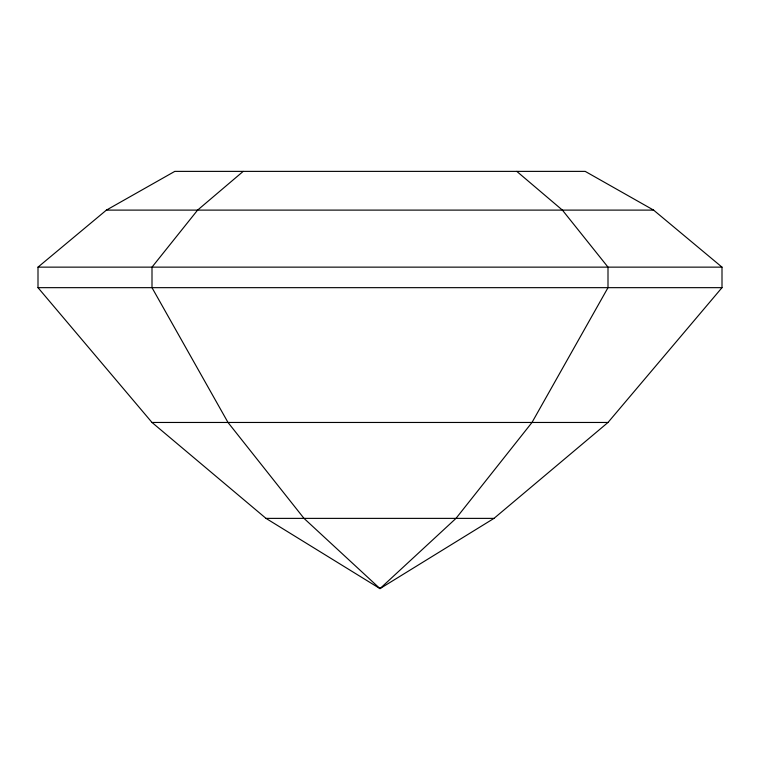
<?xml version="1.0" encoding="UTF-8"?>
<svg xmlns="http://www.w3.org/2000/svg" width="760" height="760" viewBox="0 0 760 760"><rect width="100%" height="100%" fill="white"/><g stroke="black" fill="none" stroke-linecap="round" stroke-linejoin="round"><path stroke-width="1.14" d="M608 422.465L722 287.66L722 267.14L653.6 210.111L585.2 171.38L174.8 171.38L106.4 210.111L38 267.14L38 287.66L152 422.465L266 518.377L380 588.62L494 518.377L608 422.465L152 422.465M243.2 171.38L197.6 210.111L152 267.14L152 287.66L228 422.465L304 518.377L380 588.62L456 518.377L532 422.465L608 287.66L608 267.14L562.4 210.111L516.8 171.38M106.4 210.111L653.6 210.111M38 267.14L722 267.14M38 287.66L722 287.66M266 518.377L494 518.377"/></g></svg>
